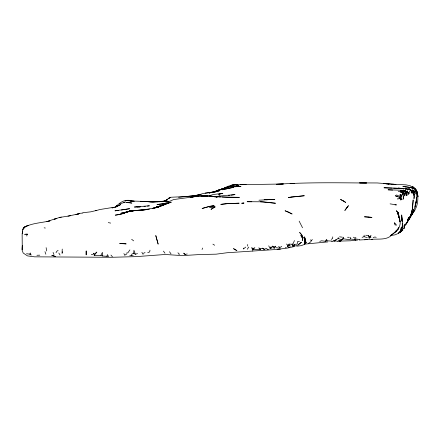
<?xml version="1.0" encoding="UTF-8"?>
<svg xmlns="http://www.w3.org/2000/svg" width="440" height="440" viewBox="0 0 440 440"><rect width="100%" height="100%" fill="white"/><g stroke="black" fill="none" stroke-linecap="round" stroke-linejoin="round"><path stroke-width="0.66" d="M106.893 256.08L107.399 254.612L108.543 256.493L102.427 255.959L102.449 252.373L100.87 255.343L94.276 255.393L93.495 253.198L94.435 254.166L94.276 255.393L96.855 252.032L94.435 254.166M417.076 192.654L417.016 196.889L417.038 192.511L416.482 190.416C413.286 186.318 407.253 187.649 402.842 186.346L413.067 187.985L415.366 189.244L416.757 191.978M413.627 195.569L413.655 194.084M355.889 240.086L350.334 240.801L339.543 241.087L343.547 238.832L348.893 239.624L350.62 238.975L350.669 237.347M62.238 249.079L62.062 253.303L62.684 251.74M305.206 240.163L305.041 243.007L305.239 240.306L304.095 237.193L304.661 238.535M343.547 238.832L343.64 237.198L341.682 239.822L339.543 241.087M402.452 229.691L402.875 229.004L403.079 225.638M414.189 195.696L414.002 198.655L414.255 194.7L412.687 191.67L414.051 194.909M247.621 246.054L247.726 244.47M403.882 228.767L404.542 227.656L404.756 224.45M337.079 240.999L333.955 241.186L338.162 238.458L338.223 237.534M362.104 237.358L364.04 236.693L364.144 235.186M332.756 236.869L332.635 238.491L331.199 239.393M129.789 255.607L131.362 255.525L131.945 254.062L133.672 253.281L133.936 250.245L135.333 254.254L137.5 253.567M305.541 240.394L305.36 242.572L305.547 239.542L304.375 236.874L305.168 238.568M22.649 229.735L22.138 234.828L22.27 249.475L22.314 245.724L22 249.733L23.161 252.995L27.473 255.893L34.551 256.839L111.788 257.285L136.12 256.636L165.231 254.49L182.32 255.607L200.679 254.49L216.106 254.177L227.073 252.742L252.197 251.097M411.565 210.892C411.191 214.154 410.625 217.855 408.111 220.209C410.916 217.311 412.731 213.499 413.826 209.632L412.605 212.581L415.135 206.932L416.763 197.28L416.174 202.076L415.789 203.753L416.334 201.256L415.168 205.244M407.732 220.501L409.415 217.322L407.732 220.501L410.02 217.305L411.202 214.495L412.269 209.666L413.16 199.87C412.693 207.136 412.341 214.984 407.902 221.1M414.661 188.595L411.032 187.561L415.157 189.31L414.661 188.595L411.032 187.561L413.617 188.474M149.99 250.19L149.655 251.944L147.73 252.643M22.611 231.841L22.198 233.651L22.688 231.039M270.551 247L270.182 248.573L272.272 247.819M401.924 228.465L402.402 226.545M274.103 248.298L274.412 247.082L275.764 246.164L274.103 248.298L272.547 246.158L270.182 248.573L268.719 245.834M243.579 248.105L243.348 249.013L245.746 247.099M252.956 248.606L251.669 247.511L252.593 250.025L254.892 247.649L252.956 248.606L252.593 250.025L254.568 249.244L256.498 249.673L258.615 249.266L260.326 249.656L260.579 248.924L262.57 248.204L264.374 249.211L266.354 248.441L268.043 249.722L268.318 249.354M404.333 227.453L405.103 224.587L404.459 225.792M365.734 235.235L368.423 235.587L369.127 238.112L371.063 235.681L369.523 236.681L369.127 238.112L371.014 237.254M401.258 230.406L401.599 229.207M401.94 228.008L402.452 226.204L402.38 223.63M299.409 241.439L297.616 241.478L297.182 244.156L294.618 244.332L293.134 245.295L292.853 246.24L297.319 245.603M410.999 214.615L410.02 217.305L407.935 220.22L409.706 218.014L411.202 214.495L408.986 219.214L409.706 218.014L407.627 220.583M29.826 254.177L30.25 252.962L31.185 255.151L29.826 254.177L26.543 253.721M22.715 229.609L23.397 227.788C31.284 223.047 41.206 222.937 50.001 220.858L47.465 221.485M411.043 214.759L408.969 219.401L409.42 218.851L407.825 221.078L410.795 215.969L409.591 218.537L409.228 219.164L411.098 214.781M22.979 229.906L24.503 227.018L28.331 225.346L24.503 227.018M202.065 249.508L202.648 248.056M359.2 239.998L372.532 239.289L371.855 239.327C378.834 238.667 387.794 240.521 392.513 234.08L390.847 235.576C395.989 231.957 402.292 226.501 399.553 219.434L400.026 221.931L399.768 219.186L398.723 216.117L399.075 217.756M414.838 210.254L413.826 211.684C417.808 206.25 418.594 198.919 417.257 192.451M294.437 240.559L293.189 243.54L292.023 244.25L289.047 244.107L287.48 246.538L288.855 247.726L294.421 246.549M179.377 253.913L179.135 254.469L177.953 252.742M264.374 249.211L264.138 249.755L262.57 248.204M401.445 230.379L400.345 232.249L398.151 233.492L394.972 234.867L390.968 235.472M411.356 215.644L412.825 212.751M411.84 214.792L412.693 213.026L412.225 213.939M56.04 252.703L56.716 251.339L58.108 250.421M407.577 220.644L409.415 217.322L407.567 220.787L408.755 217.283L406.918 222.893L404.927 225.467M185.323 254.37L185.108 254.749L183.678 253.138L185.323 254.37L187.253 253.985M281.76 246.472L279.84 247.489L279.471 248.122L275.831 247.698M396.517 230.115L395.159 232.161L397.804 229.466L398.926 227.689L396.066 231.303M165.77 200.679L166.892 199.315M350.62 238.975L354.387 239.597L355.9 237.292M312.296 239.431L310.624 241.923L308.622 243.331M247.264 249.244L248.754 247.049M129.894 249.915L127.848 252.841L126.209 253.181M319.759 241.423L321.497 240.79L325.298 241.263L326.661 239.333L326.992 240.806L331.98 241.109M298.034 245.207L301.439 242.248L298.127 244.613M407.825 221.078L408.546 220.127L407.352 221.496M305.602 243.095L306.383 242.083L305.036 243.54M413.644 212.339L411.57 214.819M165.022 201.41L165.682 200.596L167.492 199.727L166.502 200.398M116.276 206.327C119.933 202.422 125.307 198.721 130.922 200.871L125.208 200.437L134.206 201.201L130.268 201.009M400.527 231.286L401.126 230.621M403.783 228.476L404.542 227.656M397.804 229.466L398.475 228.811M115.577 206.756L117.134 205.31L115.616 206.712M396.622 230.681L391.969 234.641M402.028 229.752L402.875 229.004M78.458 214.066L79.316 213.323L78.722 213.417L82.863 213.081M116.529 206.734L120.758 204.545L114.769 207.235M25.74 234.036L27.428 234.174L26.84 234.608L26.851 236.066M333.955 241.186L336.061 239.641M166.271 199.909L170.847 197.247L186.34 196.531L199.194 194.942M304.392 244.299L304.992 243.92M78.458 213.983L79.398 213.4L75.895 214.583M23.397 227.788L24.266 227.266M390.803 235.257L392.304 234.372M159.214 206.74L164.522 203.819M159.786 206.437L165.27 203.187L173.624 199.568L200.943 195.855L207.548 195.828L219.621 196.895M400.609 231.534L402.837 230.384M304.238 244.508L301.164 245.669L296.758 246.186M400.631 231.165L401.396 230.769L400.499 231.22M164.962 203.759L158.961 206.421L160.078 206.195M169.725 197.736L168.19 198.506L170.313 197.5M158.306 207.097L161.502 205.535L159.027 206.657M54.159 219.489L59.043 217.531L70.455 215.732M143.341 253.369L145.057 252.549M222.519 189.123C229.499 184.399 237.93 183.981 246.076 184.657L240.691 184.696L283.415 183.992L276.26 184.305C306.334 182.248 336.529 182.787 366.658 183.002L359.53 182.908L377.284 182.958L395.984 184.465L388.372 183.854M223.124 188.848L231.055 186.01L216.37 191.07M290.889 246.147L289.168 245.806L287.48 246.538L287.661 245.047L286.462 244.007M59.829 217.624L61.254 217.058M59.813 217.641L60.775 217.256M112.013 207.922L117.326 206.498L115.412 207.053M54.214 219.23L56.634 218.29L46.833 221.639M155.215 208.005L171.149 202.142C165.919 202.675 161.782 206.85 156.508 206.641L160.639 206.085M159.511 206.613L171.149 202.142M236.291 185.878L238.959 185.334L228.487 186.956L218.812 190.262L225.544 187.743M163.438 204.919L153.197 208.285M214.819 191.609L223.625 188.447L226.292 187.907M209.435 195.756L213.07 194.552L222.844 193.32L218.873 194.244M112.151 207.895L113.933 207.273L99.814 209.539L95.612 210.744M119.488 204.061L125.499 201.971L123.767 202.378M373.153 237.617L374.941 236.99L376.2 237.353M354.387 239.597L356.07 239.025L359.607 239.514M217.272 196.834L219.736 196.004L235.021 194.612L230.945 195.173M165.143 200.865L163.977 201.24L165.677 200.706L163.174 201.289M223.625 188.447L217.921 190.278L228.08 187.462L209.209 193.001M216.062 196.939L219.736 196.004L216.596 196.95M216.233 196.878L218.086 196.29L215.595 196.84M156.931 207.465L158.642 206.921M158.416 206.905L156.783 207.35L160.776 206.008C150.244 209.875 139.067 209.825 128.205 211.514C135.146 209.578 142.549 210.881 149.54 209.022M409.778 189.635L410.861 190.196L412.159 193.402L411.637 191.477L408.964 189.041L409.365 188.931L412.577 191.279L413.209 193.132M208.692 206.69L202.109 208.472L209.566 206.316L214.093 205.639L209.347 206.514M325.298 241.263L326.992 240.806M209.869 192.858L212.427 192.176L209.121 192.924M214.814 192.049L219.225 190.878L211.684 192.522M76.511 214.418L78.359 213.928L67.991 216.139M153.257 208.269L157.009 207.273M152.702 208.357L155.309 207.708M156.607 207.389L158.565 206.899M130.147 210.986L128.205 211.514L136.439 210.359L129.465 211.134L133.738 210.634M218.592 194.31L220.407 193.881M96.723 210.403L90.728 211.838L82.819 212.746M227.084 187.759L220.853 189.464L229.73 186.89L240.988 186.428L234.636 186.786M201.933 195.982L207.548 195.828L203.715 196.009M199.249 194.986L192.61 196.752L203.357 193.43L212.581 192.324M366.097 239.564L367.125 239.36L364.689 239.828M211.64 192.533L216.772 191.532L205.139 193.116M24.36 234.757L27.428 234.174M164.048 201.262L166.078 200.893L157.041 201.768M397.865 198.193L400.065 198.16L400.62 200.024L399.35 197.191L395.241 195.762L397.469 196.438M178.59 197.302L193.699 195.806L201.141 194.502M193.49 196.806L190.405 197.323L197.621 196.125M280.588 249.035L277.178 249.414L288.321 247.94M23.744 227.959L25.102 227.733M288.855 247.726L289.597 247.61M277.261 249.414L252.252 251.081M200.415 196.014C213.367 195.591 226.386 198.049 239.415 197.329L222.255 196.999M121.352 210.007L129.657 208.714L114.956 210.832L118.448 210.424M125.18 254.738L126.577 254.524M209.176 192.907L210.403 192.72M144.023 206.602L145.376 206.399M147.4 206.096L149.43 205.799L134.365 207.02L140.371 206.894M327.839 241.912L304.381 244.139M193.699 195.806L199.375 194.975M165.621 203.34L156.998 204.534L163.455 203.814M142.681 210.078L146.46 209.556L129.756 211.085L130.388 210.969L120.912 213.252L133.766 210.667M228.234 195.547L229.592 195.36M200.563 196.048L203.203 195.712L207.647 196.037M196.906 196.488L199.238 196.218M197.643 196.427L198.963 196.301M201.608 196.048L204.248 195.789L201.746 196.004M134.987 210.551L137.489 210.375M216.134 196.911L217.927 196.801L213.395 196.581M157.746 201.757L161.788 201.52L154.935 201.74M266.398 199.793L274.813 199.32L258.973 200.206M405.284 189.294L409.684 189.25L410.647 190.674M331.689 241.632L333.08 241.56M337.183 241.401L340.758 241.225M136.317 210.546L140.795 210.342M91.3 254.645L92.818 254.579M158.884 201.735L168.284 201.306L152.323 201.944L140.789 201.289L152.323 201.944L157.526 201.773M401.863 194.398L403.183 194.53C403.15 193.76 400.252 190.245 401.016 192.676M394.466 224.037L394.559 222.838L396.616 225.236M36.938 255.272L39.776 255.173M158.829 201.729L160.132 201.691L149.589 201.773L154.357 201.817M140.179 206.718L136.972 206.811L139.942 206.882M399.459 195.14L400.697 195.107L401.643 196.367L401.638 195.179L400.186 194.513L401.643 196.367M130.939 200.998L154.468 201.762M355.097 240.141L357.539 240.13M141.724 201.416L147.395 201.504L141.653 201.432M251.812 201.74L247.176 201.713L263.076 201.801L275.512 203.247L260.425 201.784M394.988 204.881L396.49 204.892L390.093 203.863M214.209 196.851L216.893 196.9M347.556 237.259L349.305 237.303M406.61 188.595L383.977 187.781L392.161 188.089M393.525 188.139L403.073 188.496L398.216 188.106L402.226 188.529M209.512 196.394L210.804 196.455M397.414 198.963L398.244 199.007M392.7 184.212L406.054 184.866L410.35 185.768M392.667 190.075L388.047 189.805L401.94 190.256C404.635 190.498 407.82 191.246 409.222 193.787L407.16 191.697L403.084 190.003L405.207 190.812L401.907 190.619M206.058 195.971L204.881 195.894L206.206 196.037M220.907 196.911L208.918 196.125M402.028 192.379L405.928 193.485L406.368 195.547L405.334 192.566L406.824 193.331L406.302 192.462L404.558 191.532M402.341 188.573L400.307 188.304L403.073 188.496M400.307 188.304L403.552 188.54M285.296 247.693L286.281 247.77M404.899 188.81L406.236 188.953M391.54 184.388L393.415 184.597M408.155 188.793L409.365 188.931M339.554 236.836L342.348 237.171M400.543 191.681L400.989 191.752M131.362 255.525L133.183 255.761M402.622 191.081L401.374 190.856L403.706 191.406L400.642 190.471L407.957 192.924L408.381 194.552M44.16 227.821L45.326 228.047M410.476 186.137L412.968 186.764L412.561 186.736L413.87 187.237L414.42 187.968M108.284 222.596L110.66 223.091M367.29 237.573L364.04 236.693M404.08 190.856L401.94 190.256L405.691 191.389L403.579 190.465M408.964 189.041L409.684 189.25M398.239 191.252L400.763 192.005M409.211 192.11L409.855 192.313L409.684 191.109M405.268 188.089L407.869 188.914M341.682 239.822L338.162 238.458M338.223 240.235L339.845 240.818M400.653 191.708L404.465 194.084L404.888 195.745L403.92 192.946L402.27 192.093M415.025 191.961L414.469 191.747L414.915 192.681L414.458 192.253M100.87 255.343L102.427 255.959M411.318 190.487L412.28 190.889L413.111 192.11L410.905 190.487M396.479 194.948L400.67 196.774L401.12 197.819L400.296 197.45M333.118 240.378L334.191 240.856M272.547 246.158L274.412 247.082M310.25 239.899L311.262 240.416M416.372 193.375L416.014 191.62L413.077 190.57L412.451 189.772M410.124 189.613L413.418 191.461L414.26 192.671L414.524 194.519M353.386 237.204L354.75 237.99M133.672 253.281L135.333 254.254M260.579 248.924L258.775 247.814L260.326 249.656M212.9 244.156L214.654 245.234M413.622 192.274L414.26 192.671M412.836 187.231L415.234 188.81L416.719 190.614M412.825 189.888L414.375 190.982L415.624 193.908M412.753 191.433L411.477 190.487L413.226 192.764M401.638 195.179L402.264 195.646M131.643 239.289L133.645 240.856M416.482 190.416L416.004 190.02L416.724 190.845L416.306 190.526L416.983 192.962M416.29 190.982L416.823 191.439M278.641 246.4L279.84 247.489M293.134 245.295L292.023 244.25L292.853 246.24L294.618 244.332L294.646 245.751M407.957 192.924L407.16 191.697L408.711 193.99L408.601 192.786M368.423 235.587L369.523 236.681M110.952 255.085L112.404 256.746M400.186 194.513L400.697 195.107M412.451 190.24L413.418 191.461M399.35 197.191L401.016 199.832L399.35 197.191L400.065 198.16M163.438 251.13L164.967 253.193M397.815 214.308L397.161 213.356L398.453 214.759L399.245 218.29M169.527 251.752L170.989 253.897M405.928 193.485L405.334 192.566L406.808 195.377M58.828 253.049L60.06 255.046M415.41 190.603L416.014 191.62M141.884 252.302L143.088 254.37M123.904 253.6L124.96 255.486M415.234 188.81L416.993 192.049L417.494 196.306L417.181 193.468M299.156 221.144L302.539 227.782M401.83 198.704L402.232 199.513M403.92 192.946L404.465 194.084M402.495 193.166L403.854 196.317M53.086 252.412L53.961 254.562M406.302 192.462L407.385 195.162M44.968 251.647L45.848 254.243M400.67 196.774L401.643 199.672M398.552 213.84L398.233 212.839L396.347 210.799L398.233 212.839L398.789 215.639M407.424 189.343L407.726 190.366M394.559 222.838L395.247 225.341M46.117 247.654L46.706 250.976M398.794 215.457L398.354 212.586L398.855 216.183M401.797 218.262L401.467 215.562L402.43 221.887L402.303 226.749L402.298 223.581M401.962 219.61L402.127 220.963L401.698 214.946L402.155 221.738M289.047 244.107L289.168 245.806M402.281 223.652L402.452 226.204M402.32 221.7L402.286 220.413L402.286 221.683M398.855 215.782L398.882 217.828M86.18 251.009L86.168 254.804L86.18 251.009M302.445 238.051L302.297 240.46L302.445 238.051L300.883 235.543L302.445 238.051M415.613 203.192L415.014 207.014L415.613 203.192M401.379 227.09L400.659 230.791L401.379 227.09M305.212 240.488L304.552 243.194L305.212 240.488M418 196.24L417.901 196.653L417.01 191.554L418 196.24M408.601 217.415L407.462 221.606L406.109 223.944L407.462 221.606L408.601 217.415M410.74 215.49L409.657 217.839L410.74 215.49M347.045 207.367L344.828 210.485L348.447 205.684L347.045 207.367M406.934 222.695L405.713 224.334L406.934 222.695M399.883 231.644L398.585 233.063L399.883 231.644M401.043 231.237L399.751 232.535L401.043 231.237M402.49 230.191L401.154 231.149L402.49 230.191M213.884 207.499L210.997 209.369L215.105 206.91L209.566 207.097L215.105 206.91L213.884 207.499M127.116 211.943L122.617 213.736L115.242 215.155C121.836 214.681 127.595 211.024 134.178 210.48L127.116 211.943L121.638 213.835L127.116 211.943M226.177 188.859L222.035 189.783L233.865 187.275L226.177 188.859M218.4 196.295L216.909 196.548L219.181 196.213L218.4 196.295M291.902 196.95L288.354 197.478L304.32 195.74L291.902 196.95M227.711 203.627L220.787 204.358L227.101 203.632L239.146 203.187L227.711 203.627M233.316 184.916L231.649 185.119L237.435 184.531L233.316 184.916M243.172 203.088L241.654 203.264L244.002 203.049L243.172 203.088M127.936 202.345L126.357 202.494L131.857 203.071L127.936 202.345M269.737 199.304L264.226 199.705L269.737 199.304M121.908 243.441L119.658 243.54L126.154 243.892L121.908 243.441M203.06 195.828L201.366 195.866L206.492 195.861L203.06 195.828M292.155 183.458L290.054 183.409L294.454 183.53L292.155 183.458M368.175 217.058L364.414 216.805L371.965 217.382L368.175 217.058M386.469 183.805L383.565 183.48L389.037 184.107L386.469 183.805M55.303 256.449L51.904 255.299L55.303 256.449M288.745 212.168L285.065 210.766L292.111 214.005L288.745 212.168M343.161 200.783L340.511 199.436L345.697 202.411L343.161 200.783M235.257 249.64L233.486 248.639L236.907 250.635L235.257 249.64M301.708 234.845L299.695 232.518L301.708 234.845L303.089 237.881L301.708 234.845M304.739 239.124L304.128 237.897L304.997 240.598L304.739 239.124M158.114 244.035L155.81 235.648L158.114 244.035M417.494 196.306L417.032 192.522L417.494 196.306M403.337 197.621L403.222 196.482L403.398 199.166L403.337 197.621"/></g></svg>
